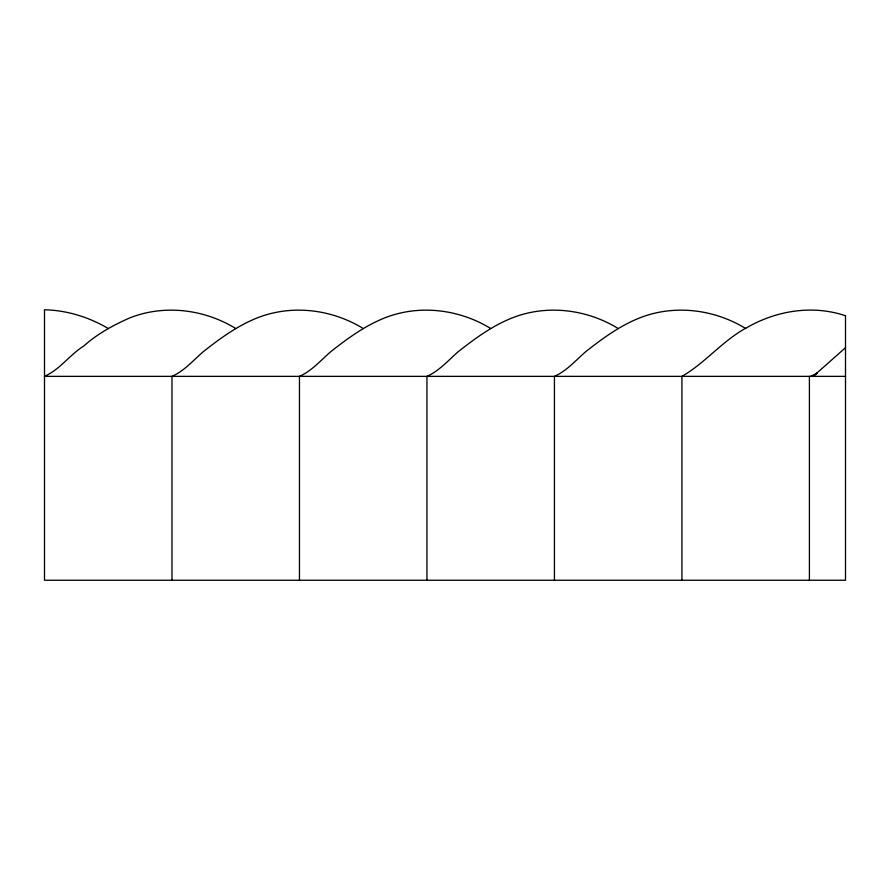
<?xml version="1.0" encoding="UTF-8"?>
<svg xmlns="http://www.w3.org/2000/svg" width="890" height="890" viewBox="0 0 890 890"><rect width="100%" height="100%" fill="white"/><g stroke="black" fill="none" stroke-linecap="round" stroke-linejoin="round"><path stroke-width="1.33" d="M845.5 347.701L813.149 376.359L817.109 373.121L810.712 376.359M845.5 376.359L44.5 376.359C59.986 369.528 69.743 354.754 83.905 345.921C97.377 333.817 113.464 325.05 129.984 317.819C164.572 304.235 204.411 309.253 235.806 328.555M845.5 315.772C813.093 304.747 777.07 310.41 747.667 327.164C723.058 340.024 705.692 362.731 681.918 376.359L681.918 580.247M745.742 328.555C714.347 309.253 674.498 304.235 639.921 317.819C619.885 325.729 602.552 338.445 585.776 351.628C575.741 360.328 566.808 370.885 554.437 376.359L554.437 580.247M618.261 328.555C586.866 309.253 547.016 304.235 512.429 317.819C492.404 325.729 475.071 338.445 458.294 351.628C448.26 360.328 439.326 370.885 426.944 376.359L426.944 580.247M490.779 328.555C459.385 309.253 419.535 304.235 384.947 317.819C364.922 325.729 347.589 338.445 330.813 351.628C320.778 360.328 311.845 370.885 299.463 376.359L299.463 580.247M363.298 328.555C331.892 309.253 292.053 304.235 257.466 317.819C237.43 325.729 220.108 338.445 203.332 351.628C193.286 360.328 184.364 370.885 171.981 376.359L171.981 580.247M108.324 328.555C89 317.107 67.017 310.332 44.5 309.753L44.5 580.247L845.5 580.247L845.5 315.694M809.399 376.359L809.399 580.247"/></g></svg>
